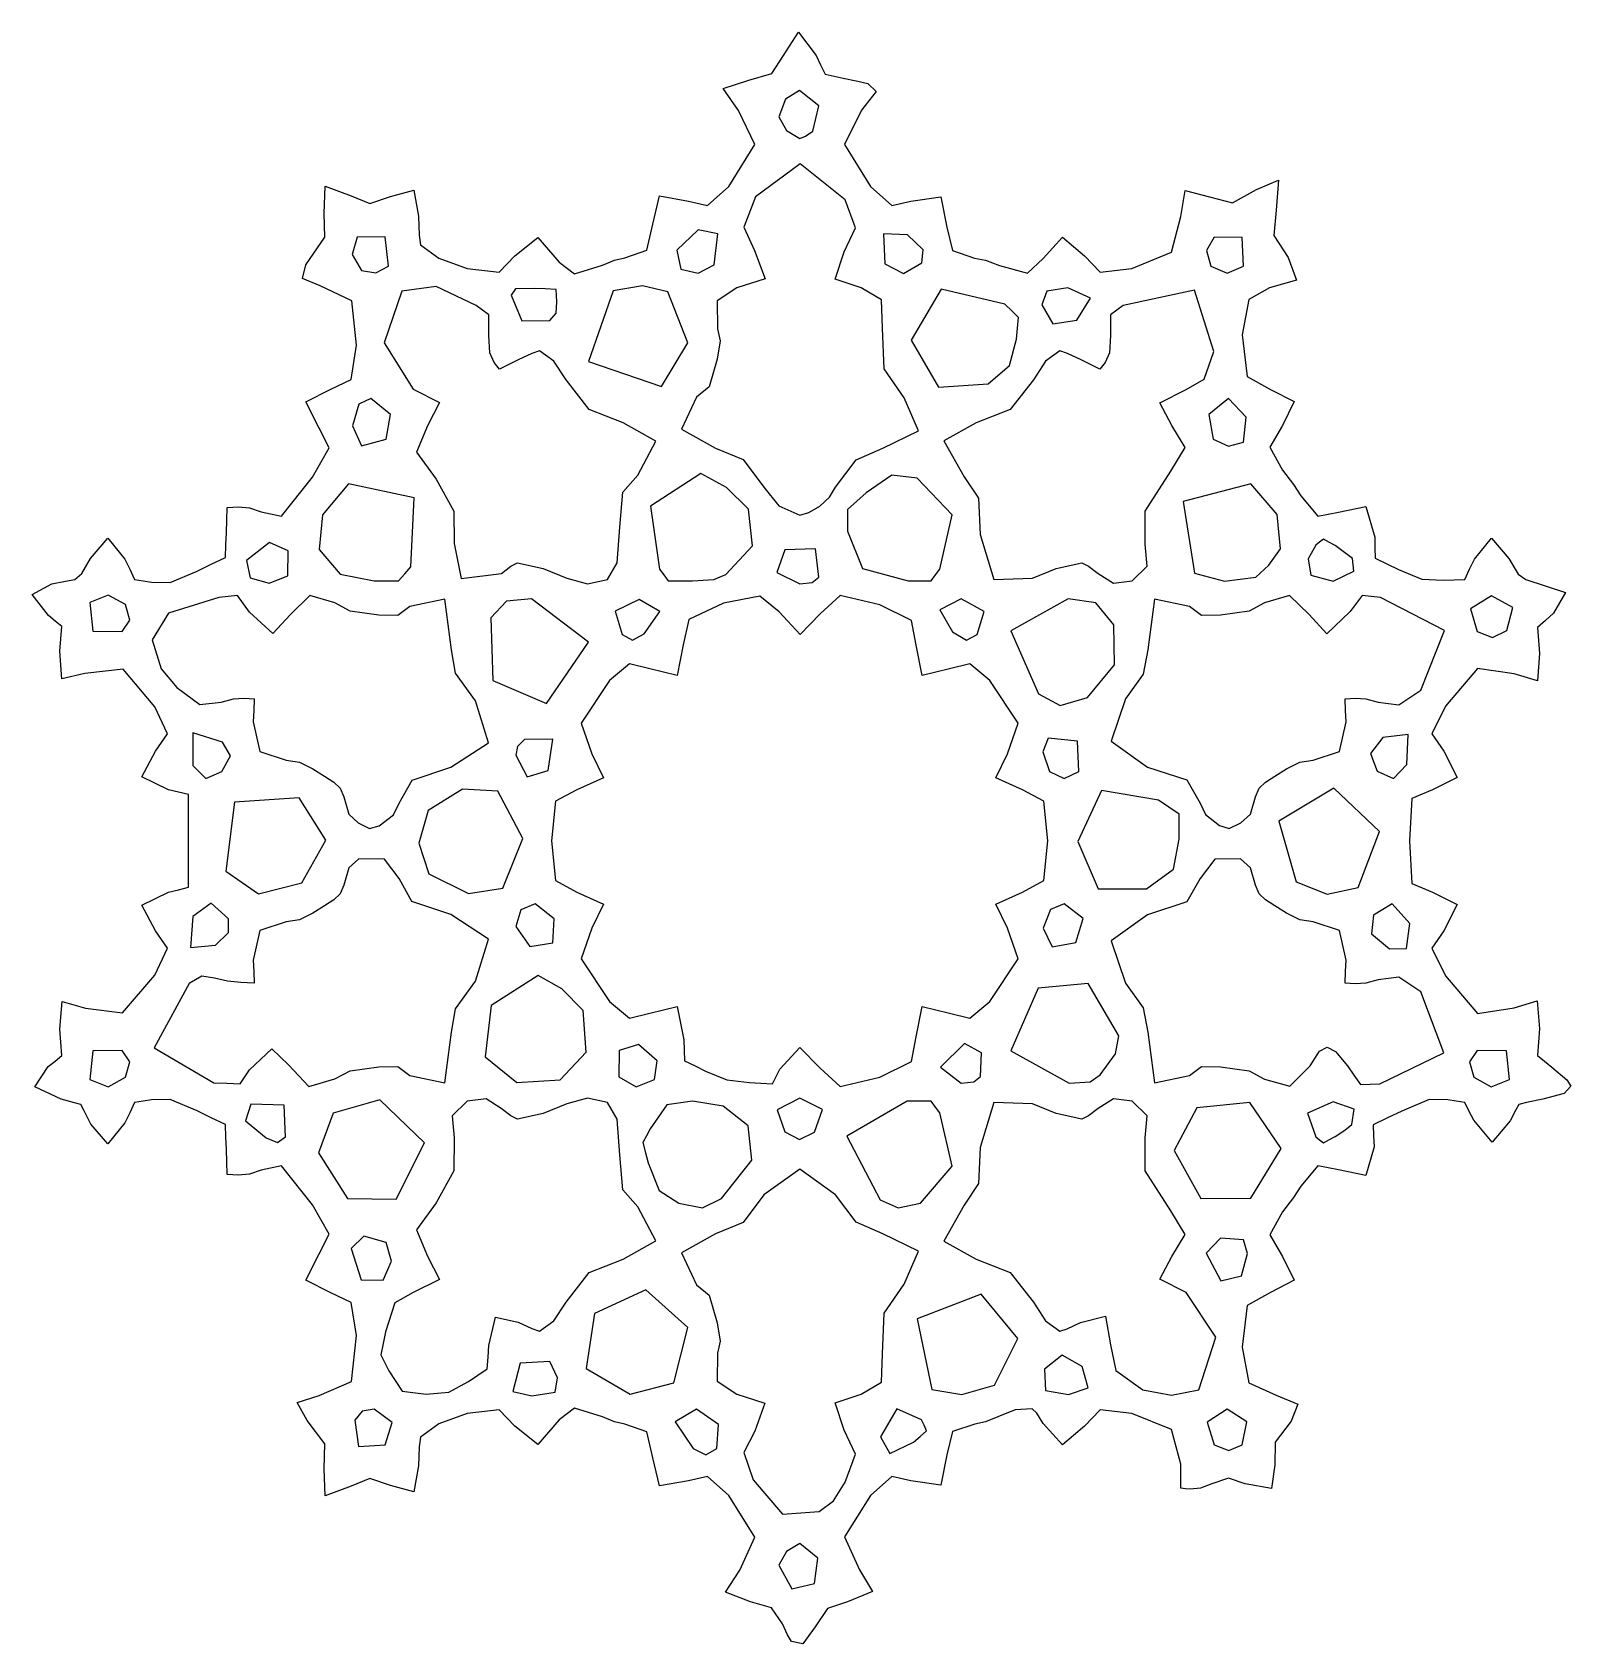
# Model space of a CAD drawing. Extents: x 0 to 412, y 0 to 431.
import ezdxf

# ---------------------------------------------------------------- set-up
doc = ezdxf.new("R2010")
doc.units = 0
doc.layers.add('Layer_1', color=7, linetype='CONTINUOUS')

msp = doc.modelspace()

# ---------------------------------------------------------------- linework, layer by layer
at = {"layer": 'Layer_1', "color": 7}
for points in [[(203.227753, 0.569096), (202.165089, 2.39876), (200.773001, 5.339288), (197.861705, 9.589304), (192.195841, 11.231), (185.576257, 13.798056), (189.395841, 19.682328), (193.358617, 28.56444), (186.451625, 39.642856), (180.712825, 44.788256), (175.683201, 43.625272), (167.845121, 42.217464), (166.080313, 49.765528), (164.512505, 56.719832), (158.589473, 58.804712), (155.833241, 59.369352), (152.585705, 60.722752), (145.134225, 63.053712), (140.995841, 59.887936), (135.341217, 53.32644), (129.190009, 58.207704), (124.934321, 62.57152), (116.448145, 61.57716), (108.779753, 58.8818), (103.960809, 55.274624), (103.561801, 52.664864), (103.395841, 47.607704), (102.154969, 40.681352), (95.888545, 42.360728), (90.349265, 44.264864), (85.352465, 42.161992), (78.396945, 39.543152), (78.134577, 46.775272), (78.330849, 53.49128), (73.583809, 59.751616), (70.876801, 64.559416), (76.832097, 66.409104), (85.432937, 70.20736), (86.773513, 82.474472), (85.330705, 91.35828), (79.933161, 93.916864), (73.189793, 97.318728), (76.727601, 104.189832), (79.502433, 109.64), (75.014617, 117.486856), (66.698129, 127.889624), (61.307753, 126.76276), (58.158809, 125.625728), (55.139625, 125.36276), (53.667729, 125.485232), (52.195841, 125.607704), (52.079257, 128.93296), (51.962673, 132.258216), (51.846081, 135.583472), (51.729497, 138.90872), (47.929745, 140.745744), (44.130001, 142.582768), (36.941826, 145.660128), (31.963169, 145.532256), (29.679505, 145.169984), (27.395841, 144.807704), (26.095653, 142.107704), (24.795465, 139.407704), (20.249805, 133.768424), (15.712545, 139.007704), (13.876699, 142.612968), (12.982393, 144.259672), (11.346762, 144.78232), (7.728593, 145.685056), (0.69311, 149.021736), (4.271617, 154.426984), (6.109505, 155.933), (7.947393, 157.439008), (7.670161, 160.941744), (7.392929, 164.444472), (8.045192, 171.862176), (14.252585, 170.03064), (24.139886, 168.790608), (32.795841, 178.942712), (36.244938, 186.107976), (32.995841, 190.807704), (29.331771, 197.611288), (36.512929, 201.12728), (39.154385, 201.767496), (41.795841, 202.407704), (41.795841, 208.607704), (41.795841, 214.807704), (41.795841, 221.007704), (41.795841, 227.207704), (39.154385, 227.84792), (36.512929, 228.488128), (29.33177, 232.00412), (32.995841, 238.807704), (36.244936, 243.507432), (32.795841, 250.672696), (24.319966, 260.761696), (14.118809, 259.633296), (7.949853, 258.180304), (7.420697, 265.632352), (7.692669, 268.897312), (7.964641, 272.162264), (6.157893, 273.64276), (4.351145, 275.123256), (0, 280.737832), (5.265193, 283.596872), (8.93867, 284.312912), (11.408457, 284.807408), (13.270593, 286.406816), (15.600993, 290.37592), (20.206261, 295.86384), (24.795465, 290.207704), (26.095653, 287.507704), (27.395841, 284.807704), (29.679505, 284.445432), (31.963169, 284.083152), (36.941826, 283.95528), (44.130001, 287.03264), (47.929745, 288.869664), (51.729497, 290.706688), (51.846081, 294.031944), (51.962673, 297.357192), (52.079257, 300.682448), (52.195841, 304.007704), (53.667729, 304.130176), (55.139625, 304.252648), (58.158801, 303.98968), (61.307753, 302.852648), (66.698129, 301.725784), (75.014617, 312.128552), (79.502441, 319.975408), (76.727601, 325.425576), (73.189793, 332.296688), (79.933161, 335.698544), (85.359417, 338.31328), (86.777025, 347.506352), (85.519953, 359.331872), (77.073281, 363.332584), (72.324593, 365.346136), (73.226465, 368.97888), (78.322161, 376.341368), (78.152873, 382.737752), (78.389953, 390.068032), (85.352465, 387.453416), (90.349265, 385.350544), (95.888545, 387.25468), (102.154969, 388.934056), (103.395841, 382.007704), (103.561801, 376.950544), (103.960809, 374.340784), (108.779753, 370.733608), (116.448145, 368.038248), (124.934321, 367.043888), (129.190009, 371.407704), (135.341225, 376.288976), (140.995841, 369.727472), (145.134225, 366.561696), (152.585705, 368.892656), (155.833241, 370.24604), (158.589473, 370.810696), (164.512505, 372.895664), (166.080313, 379.84988), (167.845121, 387.397944), (175.683201, 385.990136), (180.712825, 384.827144), (186.451625, 389.972552), (193.390681, 401.165256), (188.995841, 410.3058), (184.887113, 416.11684), (191.795841, 418.348328), (197.949889, 420.200288), (201.042737, 424.97448), (205.053265, 431.215232), (209.795841, 424.97128), (210.995841, 422.489648), (212.195841, 420.008016), (214.595841, 419.482304), (216.995841, 418.956584), (220.924657, 418.104608), (223.630097, 417.532744), (225.859249, 415.370352), (221.911265, 410.3482), (217.400881, 401.162192), (224.340057, 389.972864), (230.078857, 384.827464), (235.108481, 385.990448), (243.172945, 387.17352), (244.786513, 379.05276), (246.295985, 372.854552), (252.195841, 370.803192), (255.147921, 370.210488), (258.875281, 368.8002), (266.379185, 366.789856), (270.519961, 370.658264), (275.769017, 376.409808), (281.599937, 371.408016), (285.850809, 367.044976), (294.276601, 368.025008), (304.930561, 372.359112), (307.395841, 381.922696), (308.576081, 388.900368), (315.044913, 387.18456), (321.229873, 385.546672), (327.682089, 389.123144), (333.561617, 391.663664), (332.947049, 383.609752), (332.293449, 376.831736), (336.128713, 370.97352), (338.404953, 364.844856), (331.143249, 362.81248), (325.611825, 359.670072), (323.830681, 350.233712), (325.151521, 339.127432), (331.363169, 335.606464), (337.775577, 332.361864), (334.595841, 326.008016), (331.228305, 320.15676), (334.644961, 314.002344), (337.587729, 310.193848), (339.538537, 307.208016), (344.064993, 301.738784), (349.576465, 302.805024), (356.949201, 304.299768), (359.335065, 296.10436), (359.365465, 293.292408), (359.395865, 290.480456), (362.547649, 288.945872), (365.699433, 287.41128), (371.907945, 284.859112), (377.699433, 284.575056), (380.547673, 284.691384), (383.395921, 284.807704), (384.696105, 287.507704), (385.996289, 290.207704), (390.585497, 295.86384), (395.190769, 290.37592), (397.648273, 286.185432), (399.783305, 284.738192), (410.316945, 281.28572), (407.109905, 275.729112), (404.966897, 273.838888), (402.823889, 271.948664), (403.113753, 268.468856), (403.403625, 264.98904), (402.856169, 257.664528), (396.655721, 259.511288), (386.796201, 260.944144), (378.257345, 250.91504), (374.563729, 243.509552), (377.795921, 238.807704), (381.382521, 231.816384), (374.749625, 228.500224), (369.250401, 226.152096), (368.595921, 214.807704), (369.250401, 203.463312), (374.749625, 201.115184), (381.382521, 197.799024), (377.795921, 190.807704), (374.563729, 186.105856), (378.257345, 178.700368), (386.812609, 168.662472), (396.588297, 170.134016), (402.811369, 172.02372), (403.404497, 164.516096), (403.124433, 160.977552), (402.844369, 157.439008), (404.782257, 155.881184), (406.720145, 154.32336), (410.673185, 150.916208), (411.771417, 149.207704), (410.046665, 147.21024), (404.316817, 145.702872), (399.880401, 144.854272), (397.870433, 144.319312), (397.073809, 142.90948), (395.554569, 139.957456), (390.706953, 134.199408), (385.795921, 140.073816), (384.595921, 142.44076), (383.395921, 144.807704), (381.112257, 145.169984), (378.828593, 145.532256), (373.841513, 145.656968), (366.592553, 142.549304), (362.758201, 140.695552), (358.923849, 138.8418), (359.017217, 135.917008), (359.110593, 132.992216), (356.944705, 125.29096), (349.576585, 126.810696), (344.065121, 127.876936), (339.538657, 122.407704), (337.587849, 119.421872), (334.645081, 115.613376), (331.228393, 109.45896), (334.595961, 103.607704), (337.775705, 97.253864), (331.363289, 94.009256), (325.151641, 90.488288), (323.830801, 79.382008), (325.621033, 69.828928), (332.915249, 66.517504), (338.754657, 64.071816), (336.946033, 59.5608), (332.662721, 53.957368), (332.551145, 47.895472), (331.656705, 41.536464), (324.595961, 42.807704), (320.180937, 44.301296), (315.705217, 42.761384), (312.675729, 41.660112), (309.937081, 41.361384), (308.666497, 41.484544), (307.395921, 41.607704), (307.395921, 44.84128), (307.395921, 48.074856), (304.882569, 57.299064), (294.276681, 61.590712), (285.850889, 62.570744), (281.600017, 58.207704), (275.769097, 53.205912), (270.520041, 58.957456), (268.852305, 61.701592), (267.582441, 62.892472), (263.071865, 62.556616), (258.388241, 60.738128), (255.095361, 59.373888), (252.276769, 58.804712), (246.309529, 56.774152), (244.786593, 50.56296), (243.173025, 42.4422), (235.108561, 43.625272), (230.078937, 44.788264), (224.340137, 39.642856), (217.438033, 28.589664), (221.395921, 19.756568), (224.881785, 13.962632), (218.195921, 11.19168), (212.816497, 9.459648), (209.567913, 4.564568), (206.213329, -0.000008), (203.227753, 0.569096)], [(208.879025, 404.769504), (210.509105, 411.558992), (205.326017, 415.607704), (201.579473, 413.345472), (199.798833, 408.569504), (201.830369, 404.901608), (205.395841, 402.807704), (206.982649, 403.383984), (208.879025, 404.769504)], [(210.796449, 304.355232), (213.405281, 306.817232), (214.951001, 309.471832), (220.526353, 316.811608), (227.642753, 319.939392), (237.166217, 324.555816), (233.395841, 333.401328), (227.995729, 341.18728), (227.594857, 352.034168), (227.284185, 359.63932), (221.897889, 362.819496), (214.926025, 365.178688), (217.315985, 372.478696), (220.356385, 378.910952), (217.570553, 386.407704), (205.555273, 395.980792), (193.618073, 387.172136), (190.460633, 379.051704), (193.305401, 372.834512), (196.120929, 365.206872), (188.574417, 362.807704), (183.353257, 359.340584), (183.424777, 351.81496), (184.144569, 348.651344), (183.357097, 343.7626), (181.130609, 336.315992), (177.822857, 333.567456), (173.731905, 324.97076), (182.851753, 319.929568), (190.229345, 316.859664), (195.840633, 309.471832), (199.850217, 304.501232), (205.395801, 302.007704), (207.873209, 302.697288), (210.796449, 304.355232)], [(95.350481, 368.585712), (94.470001, 376.428448), (86.995841, 376.407728), (85.609833, 371.755712), (88.115601, 367.419976), (91.981593, 366.850704), (95.350481, 368.585712)], [(182.478945, 369.007704), (183.477793, 377.291232), (178.273169, 378.315768), (172.554529, 372.895544), (173.558113, 367.812176), (178.187449, 366.728856), (182.478945, 369.007704)], [(238.098913, 369.544864), (238.426121, 373.005648), (234.218497, 377.037792), (227.788137, 377.303352), (228.192737, 369.213712), (233.177337, 366.665064), (238.098913, 369.544864)], [(324.150481, 368.585712), (323.864217, 376.316256), (316.303729, 376.349616), (314.246361, 372.77508), (315.441201, 368.585688), (319.795841, 366.710688), (324.150481, 368.585712)], [(125.633465, 286.407704), (128.058609, 288.3852), (129.840713, 289.207704), (136.713289, 287.728568), (143.087969, 285.142104), (148.588713, 283.635664), (153.956617, 284.810184), (156.591457, 289.27748), (157.256313, 298.807704), (158.067641, 308.185728), (162.068913, 312.727576), (166.927673, 321.81748), (158.130777, 326.710288), (149.060817, 330.265136), (142.858729, 338.24612), (139.622297, 343.200728), (135.745193, 346.007704), (133.733881, 345.275816), (130.014513, 343.516168), (127.546665, 342.2704), (125.078817, 341.02464), (124.358073, 341.91472), (123.637329, 342.8048), (122.512857, 345.404432), (122.195841, 350.091312), (122.195841, 352.844488), (122.195841, 355.597672), (120.495841, 356.83676), (118.795841, 358.075856), (108.148841, 363.172016), (98.923001, 361.947328), (94.210617, 348.072016), (101.943401, 335.663744), (108.991049, 332.136168), (105.795841, 325.924944), (102.825873, 318.877608), (108.120905, 311.661248), (112.869641, 303.050944), (112.947161, 294.445712), (114.836953, 285.048048), (125.633465, 286.407704)], [(138.529521, 354.098464), (140.239777, 356.086512), (140.437401, 359.098464), (140.316617, 360.753088), (140.195841, 362.407704), (137.307801, 362.524992), (134.419761, 362.642272), (129.377393, 362.569552), (128.147521, 360.900032), (131.045337, 353.956944), (138.529521, 354.098464)], [(168.419409, 336.396712), (175.501697, 348.139856), (170.132473, 361.718592), (163.295497, 363.320528), (155.442969, 362.03052), (148.897025, 343.102032), (168.419409, 336.396712)], [(255.839217, 337.094984), (261.594265, 342.043024), (263.399641, 349.061832), (263.684369, 351.988896), (263.969097, 354.91596), (262.143481, 356.665208), (260.317865, 358.414456), (243.303633, 362.491024), (235.220961, 348.857696), (242.508593, 336.240392), (255.839217, 337.094984)], [(279.547545, 354.207704), (283.220377, 360.019688), (277.140601, 362.807704), (271.528025, 361.94412), (270.195841, 358.305768), (273.179057, 353.216184), (279.547545, 354.207704)], [(267.703713, 285.142104), (274.064921, 287.724496), (280.909009, 289.207704), (282.724993, 288.3852), (285.290497, 286.407704), (289.344185, 283.817288), (294.373465, 284.443592), (298.392161, 288.348944), (297.887297, 294.272536), (297.848577, 303.042048), (304.715977, 313.759816), (308.585889, 320.139048), (304.995817, 326.007704), (301.760001, 332.04224), (308.821505, 335.657008), (313.676673, 338.342176), (316.252857, 345.7484), (311.077033, 362.170592), (291.995817, 358.075856), (290.295817, 356.836768), (288.595817, 355.597672), (288.595817, 352.844488), (288.595817, 350.091312), (288.278801, 345.404432), (287.154329, 342.8048), (286.433585, 341.91472), (285.712841, 341.02464), (283.244993, 342.270408), (280.777145, 343.516168), (277.057777, 345.275816), (275.046465, 346.007704), (271.169369, 343.200728), (267.932929, 338.24612), (261.730833, 330.265136), (252.660881, 326.710288), (243.935961, 321.91444), (249.388273, 312.272376), (253.237961, 306.497704), (253.709161, 296.822744), (257.373265, 284.767008), (267.703713, 285.142104)], [(94.709393, 322.302448), (95.880857, 328.94528), (90.626297, 333.207704), (87.402977, 331.65552), (85.679417, 325.859944), (88.155265, 320.581632), (94.709393, 322.302448)], [(324.164649, 321.485968), (324.867249, 328.225248), (320.165385, 333.207704), (314.910825, 328.94528), (316.082289, 322.302448), (320.204289, 320.48896), (324.164649, 321.485968)], [(185.672345, 286.13464), (192.739665, 293.81768), (191.698529, 303.607704), (185.852513, 309.416472), (178.931537, 313.145704), (165.497617, 304.382976), (167.911409, 287.57512), (169.058641, 285.991416), (170.205873, 284.407704), (173.441617, 284.407704), (176.677361, 284.407704), (182.391321, 284.739064), (185.672345, 286.13464)], [(242.880273, 287.57512), (246.215305, 302.099976), (236.844793, 311.900744), (230.022585, 312.723032), (223.195841, 307.962008), (220.695841, 305.720952), (218.195841, 303.479896), (218.195841, 300.586688), (218.195841, 297.693472), (222.252713, 287.741952), (234.390825, 284.410696), (237.488313, 284.409096), (240.585809, 284.407496), (241.733041, 285.991208), (242.880273, 287.574912), (242.880273, 287.575016), (242.880273, 287.57512)], [(101.346073, 288.14104), (102.211409, 306.623648), (84.613385, 310.34004), (77.668113, 302.086536), (76.783969, 292.825664), (82.404505, 286.200272), (91.527849, 284.436056), (94.793857, 284.421896), (98.059865, 284.407736), (99.702969, 286.274408), (101.346073, 288.141072), (101.346073, 288.141056), (101.346073, 288.14104)], [(327.496849, 285.436056), (330.965169, 288.591776), (334.087681, 292.975096), (333.159465, 302.136576), (326.178297, 310.34004), (308.003425, 305.657248), (311.101593, 286.44148), (319.060249, 284.355256), (327.496849, 285.436056)], [(68.395841, 285.765696), (68.535873, 292.470752), (63.510345, 294.689712), (57.309681, 289.898088), (58.313313, 285.265912), (63.457545, 283.808312), (68.395841, 285.765696)], [(353.725657, 286.98348), (353.343881, 290.384696), (348.715705, 293.844216), (347.156649, 294.720448), (345.597601, 295.59668), (344.547161, 294.770408), (343.496721, 293.944128), (341.444137, 290.3408), (342.243753, 285.918184), (348.142673, 284.329), (353.725657, 286.98348)], [(210.550481, 285.385712), (209.615121, 292.998696), (201.457225, 292.736592), (199.263049, 286.689584), (205.395841, 283.607704), (208.773721, 283.962384), (210.550481, 285.385712)], [(24.087953, 270.865768), (26.089123, 273.895704), (24.975297, 278.047432), (20.364562, 280.59916), (15.441201, 278.629696), (16.181938, 270.964816), (24.087953, 270.865768)], [(92.848433, 218.907672), (96.678865, 221.801808), (98.195841, 224.909512), (101.650137, 231.043768), (112.004121, 234.517536), (122.099561, 241.105288), (118.644393, 252.299056), (113.321633, 259.732824), (112.200097, 265.921384), (110.411009, 279.494448), (101.026489, 277.585016), (97.874569, 275.182552), (92.799817, 275.234392), (85.109121, 276.271808), (80.946817, 278.499376), (74.285601, 280.461432), (69.084705, 275.450688), (64.365953, 270.335232), (58.152817, 276.065984), (56.523953, 278.270896), (54.895097, 280.4758), (52.420281, 280.220808), (49.945465, 279.965808), (36.505837, 275.77264), (32.142505, 268.651304), (34.541565, 260.902512), (38.690129, 255.88132), (44.816833, 251.346368), (50.596633, 251.965528), (53.864385, 252.843632), (56.761929, 253.06096), (58.078881, 252.934352), (59.395841, 252.807744), (59.284985, 249.736384), (59.174129, 246.665016), (60.954785, 238.729944), (67.934201, 236.407744), (71.509913, 235.88456), (75.058689, 234.148088), (78.182633, 232.16644), (80.726321, 230.575192), (82.425617, 228.908152), (83.386049, 226.634848), (84.698081, 221.992944), (87.232105, 219.676824), (90.295897, 218.126128), (92.848433, 218.907672)], [(226.821649, 151.59028), (235.322545, 155.785944), (236.595841, 162.38764), (238.173905, 170.533016), (245.471497, 168.769368), (250.942433, 167.3854), (256.251033, 171.838072), (263.893633, 183.31408), (260.995841, 191.524944), (257.869537, 197.880128), (265.026553, 201.13432), (270.705153, 204.194528), (271.795841, 214.807704), (270.705153, 225.42088), (265.026553, 228.481088), (257.869537, 231.73528), (260.995841, 238.090464), (263.893633, 246.301328), (256.251033, 257.777336), (250.942433, 262.230008), (245.471497, 260.84604), (238.173905, 259.082392), (236.595841, 267.227768), (235.322545, 273.829464), (226.821649, 278.025128), (216.274025, 280.486352), (210.923457, 275.593008), (205.501361, 270.02756), (199.869169, 276.162944), (194.724689, 280.346728), (185.043305, 278.451008), (175.719385, 274.037752), (174.195841, 267.284896), (172.622017, 259.085176), (165.320185, 260.84604), (159.849249, 262.230008), (154.540649, 257.777336), (146.898049, 246.301328), (149.795841, 238.090464), (152.922145, 231.73528), (145.765129, 228.481088), (140.086529, 225.42088), (138.995841, 214.807704), (140.086529, 204.194528), (145.765129, 201.13432), (152.922145, 197.880128), (149.795841, 191.524944), (146.898049, 183.31408), (154.540649, 171.838072), (159.849249, 167.3854), (165.320185, 168.769368), (172.605001, 170.507248), (174.392377, 161.607704), (174.494105, 158.807704), (174.595841, 156.007704), (177.395841, 154.620672), (180.195841, 153.23364), (185.901305, 150.936872), (191.940705, 150.151432), (195.013137, 149.997368), (198.085577, 149.843296), (199.081937, 151.809528), (200.078305, 153.775752), (205.461225, 159.577208), (210.923457, 154.0224), (216.274017, 149.129048), (226.821649, 151.59028)], [(323.460113, 219.647424), (326.073273, 221.964), (327.405633, 226.634808), (328.366065, 228.908112), (330.065361, 230.575152), (332.609049, 232.1664), (335.732993, 234.148048), (339.281769, 235.884528), (342.857481, 236.407704), (349.836897, 238.729904), (351.617553, 246.664976), (351.506697, 249.736344), (351.395841, 252.807704), (352.712793, 252.934312), (354.029753, 253.06092), (356.927297, 252.843592), (360.195057, 251.965488), (365.769057, 251.273848), (371.609985, 255.192536), (377.964545, 271.159056), (360.846209, 279.965768), (358.371401, 280.220768), (355.896585, 280.47576), (354.332305, 278.358272), (352.768025, 276.240784), (346.503265, 270.234832), (341.795841, 275.402408), (336.513673, 280.4582), (329.844865, 278.499336), (325.682561, 276.271768), (317.991865, 275.234352), (312.917113, 275.182512), (309.765193, 277.584984), (300.380809, 279.493952), (298.590993, 265.92644), (297.325593, 259.446536), (292.571913, 252.807672), (288.749001, 241.538704), (298.471017, 234.548824), (308.983121, 231.137696), (312.595841, 224.90948), (314.051913, 221.877808), (317.795841, 218.941256), (320.319209, 218.135896), (323.460113, 219.647424)], [(394.632201, 271.171344), (396.262689, 277.290152), (390.571025, 280.407704), (384.955345, 276.885784), (386.703729, 270.865768), (390.816633, 269.29384), (394.632201, 271.171344)], [(137.654889, 251.554112), (148.864633, 268.0348), (133.635569, 279.595456), (126.970473, 278.98164), (122.750817, 274.492664), (123.285041, 257.77096), (137.654889, 251.554112)], [(163.802473, 270.207704), (167.931497, 276.231512), (162.453217, 279.446984), (155.994921, 276.300144), (157.903729, 270.065768), (160.623585, 268.541216), (163.802473, 270.207704)], [(252.887953, 270.065768), (254.795465, 276.193416), (248.578625, 279.607704), (242.939353, 276.703784), (246.315873, 270.81272), (250.077993, 268.576888), (252.887953, 270.065768)], [(282.471153, 253.21384), (289.664105, 261.939296), (289.514889, 272.61508), (284.624577, 278.515), (277.234041, 279.604712), (261.892865, 271.000152), (269.359801, 254.146648), (275.128417, 251.036016), (282.471153, 253.21384)], [(50.764441, 233.407704), (53.049313, 237.553104), (50.963393, 241.238016), (42.946937, 243.742232), (42.974297, 235.007704), (46.499569, 231.542992), (50.764441, 233.407704)], [(138.082465, 233.645272), (139.348137, 242.058128), (131.719337, 241.953232), (129.905705, 240.098392), (129.395841, 237.731232), (132.498617, 231.950552), (138.082465, 233.645272)], [(280.150481, 233.385712), (279.728513, 241.560136), (271.902673, 242.312488), (270.462401, 238.640328), (272.273465, 233.407704), (276.161913, 231.538208), (280.150481, 233.385704), (280.150481, 233.385704), (280.150481, 233.385712)], [(367.891153, 235.236848), (368.278161, 243.271776), (361.443329, 242.534088), (358.152593, 238.203552), (359.935289, 233.459264), (364.327793, 231.537584), (367.891153, 235.236848)], [(125.956641, 202.15604), (131.265121, 215.515488), (124.582233, 228.162552), (115.200513, 228.708744), (105.995841, 222.9464), (103.465577, 214.233048), (106.139665, 206.047704), (116.780577, 200.76776), (125.956641, 202.15604)], [(354.897977, 202.357096), (360.579617, 217.31416), (348.322193, 228.964384), (333.606945, 220.088752), (338.316961, 203.916632), (346.585897, 200.586008), (354.897977, 202.357096)], [(72.141737, 203.65476), (78.556065, 215.024376), (71.468761, 226.393032), (54.107905, 225.240272), (51.842777, 206.715704), (60.584601, 200.690808), (72.141737, 203.65476)], [(298.205465, 202.012616), (305.410081, 207.273304), (306.995841, 215.2842), (306.995841, 218.639576), (306.995841, 221.994952), (304.199985, 223.854072), (301.404129, 225.713192), (286.172113, 228.33792), (279.809001, 214.698784), (285.295489, 201.984928), (298.205465, 202.012616)], [(81.010993, 151.165024), (85.124793, 153.35), (92.799817, 154.381056), (97.874569, 154.432896), (101.026489, 152.030424), (110.410993, 150.120992), (112.200097, 163.694056), (113.321633, 169.882616), (118.644393, 177.316384), (122.099561, 188.510152), (112.004121, 195.097904), (101.632225, 198.581768), (98.195841, 204.774264), (94.308625, 209.982352), (87.425025, 210.025792), (84.731337, 207.66292), (83.386049, 202.980648), (82.425617, 200.707344), (80.726321, 199.040304), (78.182633, 197.449056), (75.058689, 195.467408), (71.509913, 193.730928), (67.934201, 193.207752), (60.954785, 190.885552), (59.174129, 182.95048), (59.284985, 179.879112), (59.395841, 176.807752), (57.595841, 176.858232), (55.795841, 176.908712), (52.261201, 177.29088), (48.818337, 178.067984), (45.434665, 178.641728), (42.018337, 176.651248), (32.648827, 159.485344), (48.572385, 150.131608), (52.093249, 149.993504), (55.614113, 149.8554), (56.882985, 151.69964), (58.151849, 153.54388), (64.156481, 159.176536), (68.622921, 154.94464), (73.989465, 149.088952), (81.010993, 151.165024)], [(309.765193, 152.030392), (312.917113, 154.432856), (317.991865, 154.381016), (325.682561, 153.3436), (329.844865, 151.116032), (336.583425, 149.161192), (342.039969, 154.607664), (344.533665, 158.601544), (346.580633, 159.607664), (348.830809, 158.510432), (351.985265, 154.607664), (353.739313, 152.107664), (355.493369, 149.607664), (358.068985, 149.733184), (360.644609, 149.858696), (377.801705, 158.160808), (371.609985, 174.422832), (365.769057, 178.341528), (360.195057, 177.64988), (356.927297, 176.771776), (354.029753, 176.554448), (352.712793, 176.681056), (351.395841, 176.807664), (351.506697, 179.879024), (351.617553, 182.950392), (349.836897, 190.885464), (342.857481, 193.207664), (339.281769, 193.730848), (335.732993, 195.46732), (332.609049, 197.448968), (330.065361, 199.040216), (328.366065, 200.707256), (327.405633, 202.98056), (326.060345, 207.662824), (323.366657, 210.025704), (316.483065, 209.982264), (312.595841, 204.774176), (309.001425, 198.487544), (298.471017, 195.066496), (288.749001, 188.076608), (292.571913, 176.807648), (297.325593, 170.168784), (298.590993, 163.68888), (300.380801, 150.121368), (309.765193, 152.030392)], [(49.045169, 186.953856), (52.547841, 190.315816), (52.487441, 193.974856), (47.892689, 198.145344), (42.974321, 194.607704), (42.363097, 186.291024), (49.045169, 186.953856)], [(139.347217, 187.553976), (139.731993, 193.995296), (134.622761, 198.007704), (130.782225, 196.384448), (129.395841, 191.88776), (133.195569, 186.609896), (139.347217, 187.553976)], [(279.287953, 187.665768), (281.231361, 194.068344), (276.168921, 198.007704), (272.516833, 196.497232), (270.583849, 191.50292), (272.973089, 186.45888), (279.287953, 187.665768)], [(367.848433, 186.035848), (368.741273, 192.718672), (363.974409, 198.007704), (358.984681, 194.970856), (358.428345, 189.988912), (363.280833, 185.960664), (367.848433, 186.035848)], [(141.307953, 150.896944), (148.275985, 158.261336), (147.408321, 169.407264), (141.757985, 175.286216), (135.381537, 178.807704), (122.853129, 170.809728), (121.260945, 157.061), (129.684089, 150.195952), (141.307953, 150.896944)], [(285.800177, 152.207704), (289.934297, 157.821104), (290.785673, 162.661), (282.601001, 176.695816), (269.257689, 175.38552), (261.919281, 158.616888), (277.563465, 150.039016), (283.105473, 150.348296), (285.800177, 152.207704)], [(166.550481, 150.985712), (167.287777, 155.976808), (162.295937, 160.389344), (157.058929, 158.72668), (156.968369, 151.660824), (161.607401, 149.009704), (166.550481, 150.985712)], [(253.750481, 151.785712), (254.089193, 158.15056), (249.544785, 160.644696), (243.048857, 154.25356), (248.578625, 150.007704), (251.971305, 150.361704), (253.750481, 151.785712)], [(24.975297, 151.567976), (26.089123, 155.719704), (24.087953, 158.74964), (16.181937, 158.650592), (15.441201, 150.985712), (20.364562, 149.016248), (24.975297, 151.567976)], [(395.350481, 150.985712), (394.609745, 158.650592), (386.703729, 158.74964), (384.702553, 155.719704), (385.816385, 151.567976), (390.427121, 149.016248), (395.350481, 150.985712)], [(67.795841, 135.607704), (67.451369, 144.133024), (58.551217, 144.365776), (57.085041, 139.901632), (62.595841, 135.337008), (65.648577, 134.147456), (67.795841, 135.607704)], [(97.426329, 119.007704), (104.972857, 134.06136), (92.994025, 145.582176), (80.534921, 142.01956), (76.640049, 131.394568), (84.351601, 119.123352), (97.426329, 119.007704)], [(116.723281, 70.207704), (119.259561, 71.907704), (121.795841, 73.607704), (121.995841, 76.694888), (122.195841, 79.782072), (123.952281, 87.424832), (130.066761, 86.072864), (133.749225, 84.331848), (135.745193, 83.607704), (139.622289, 86.41468), (142.858729, 91.369288), (149.060825, 99.350272), (158.130777, 102.90512), (166.927673, 107.797928), (162.068913, 116.887832), (158.067641, 121.42968), (157.256313, 130.807704), (156.591457, 140.337928), (153.956617, 144.805224), (148.588713, 145.979752), (143.087969, 144.473304), (136.726761, 141.890912), (129.882673, 140.407704), (128.066689, 141.230208), (125.501185, 143.207704), (121.447497, 145.79812), (116.418217, 145.171816), (112.399521, 141.266464), (112.904385, 135.342872), (112.864945, 126.507504), (108.120929, 117.95416), (102.825897, 110.7378), (105.795865, 103.690464), (108.991073, 97.47924), (101.943425, 93.951664), (97.091585, 91.214104), (94.566969, 83.436552), (93.935953, 80.385264), (93.304929, 77.333968), (94.375097, 75.2024), (95.445257, 73.070832), (99.032177, 67.55932), (105.421265, 66.807704), (111.490137, 67.27972), (116.723281, 70.207704)], [(184.488657, 119.134984), (192.637505, 129.3946), (191.611281, 138.624696), (184.934369, 143.829352), (176.709761, 145.207704), (169.801673, 144.199296), (165.383729, 137.749728), (164.412017, 135.918024), (163.440297, 134.08632), (164.148993, 131.366664), (164.857689, 128.647008), (167.825209, 121.286616), (173.042201, 117.923256), (179.349505, 116.632512), (184.488657, 119.134984)], [(209.334457, 136.878816), (211.527313, 142.919008), (205.448433, 146.007704), (199.353953, 142.912008), (201.383801, 136.9406), (205.380897, 134.925936), (209.334457, 136.87884), (209.334457, 136.878832), (209.334457, 136.878816)], [(237.749481, 117.923256), (246.219689, 127.794856), (242.880273, 142.040288), (241.733041, 143.623992), (240.585809, 145.207704), (237.360385, 145.207704), (234.134961, 145.207704), (217.973937, 135.798552), (226.932993, 118.75248), (231.785577, 116.60864), (237.749481, 117.923256)], [(312.204241, 67.981664), (316.742409, 82.000464), (308.821529, 93.9584), (301.760025, 97.573168), (304.995841, 103.607704), (308.585921, 109.47636), (304.716001, 115.855592), (297.848601, 126.57336), (297.887321, 135.342872), (298.392185, 141.266464), (294.373489, 145.171816), (289.344209, 145.79812), (285.290521, 143.207704), (282.725017, 141.230208), (280.909033, 140.407704), (274.064945, 141.890912), (267.703737, 144.473304), (257.373313, 144.8484), (253.709209, 132.792664), (253.238009, 123.117704), (249.388321, 117.343032), (243.936009, 107.700968), (252.660929, 102.90512), (261.730889, 99.350272), (267.932977, 91.369288), (271.169409, 86.41468), (275.046513, 83.607704), (277.004569, 84.312704), (280.595865, 86.007704), (287.228121, 87.63548), (288.595865, 79.984664), (290.037553, 73.078616), (297.270193, 67.987216), (304.938057, 66.561392), (312.204265, 67.981616), (312.204265, 67.98164), (312.204241, 67.981664)], [(326.178297, 119.275368), (334.282233, 132.553968), (325.868825, 144.830352), (311.734545, 143.442832), (305.595425, 131.990888), (312.795113, 119.180328), (326.178297, 119.275368)], [(353.160737, 138.989912), (353.788529, 143.064208), (348.202369, 145.052928), (341.344065, 141.997856), (343.496721, 135.67128), (344.547161, 134.845), (345.597601, 134.018728), (347.156649, 134.89496), (348.715705, 135.771192), (351.307649, 137.439584), (353.160737, 138.989912)], [(210.595841, 35.426392), (214.405673, 38.2418), (217.570553, 43.207704), (220.356393, 50.704456), (217.315985, 57.136712), (214.926025, 64.43672), (221.897889, 66.795912), (227.284185, 69.976088), (227.594857, 77.58124), (227.995729, 88.428128), (233.395841, 96.21408), (237.166217, 105.059584), (227.642753, 109.676016), (220.526353, 112.8038), (214.951001, 120.143576), (205.395841, 126.982176), (195.840681, 120.143576), (190.229393, 112.755744), (182.851801, 109.68584), (173.731953, 104.644648), (177.822905, 96.047952), (181.130665, 93.299416), (183.357145, 85.852808), (184.144617, 80.964064), (183.424825, 77.800448), (183.353305, 70.274824), (188.574465, 66.807704), (196.112993, 64.42236), (193.395889, 56.90068), (190.411209, 51.142416), (192.942201, 43.831984), (200.802329, 34.6898), (210.595889, 35.426392), (210.595889, 35.426392), (210.595841, 35.426392)], [(93.896129, 97.320816), (96.118737, 102.366632), (94.689465, 107.330096), (88.718673, 109.050688), (85.400305, 105.77956), (88.055009, 97.399256), (93.896129, 97.320816)], [(323.662137, 98.433728), (325.218825, 104.387376), (324.164649, 108.12944), (317.988721, 108.490008), (314.213409, 104.54964), (318.110849, 97.14336), (323.662137, 98.433728)], [(171.726617, 69.776664), (175.453753, 84.659496), (164.195841, 94.71264), (150.480385, 88.349072), (148.213809, 73.69256), (159.996681, 66.781832), (171.726617, 69.776664)], [(257.583401, 69.233224), (263.796649, 81.706104), (253.941121, 93.568832), (236.886145, 86.989128), (240.785953, 68.044584), (248.807065, 66.693464), (257.583401, 69.233224)], [(139.995841, 67.359912), (140.617497, 71.187088), (138.487953, 75.54964), (130.560849, 75.113344), (128.642425, 67.520656), (133.672641, 66.345768), (139.995841, 67.359912)], [(282.614169, 68.46544), (281.021809, 74.155744), (275.654225, 77.207704), (270.885993, 73.504872), (271.155841, 67.767704), (277.324761, 66.722392), (282.614169, 68.46544)], [(94.487953, 53.265768), (96.343961, 59.206624), (91.550481, 62.795456), (88.274489, 62.210448), (86.315601, 59.860296), (87.284617, 52.825168), (94.487953, 53.265768)], [(183.226145, 52.280808), (183.640225, 58.649952), (177.762353, 62.807704), (172.035633, 59.415232), (176.895785, 52.28888), (180.245401, 50.588848), (183.226145, 52.280808)], [(235.887177, 53.91112), (237.635737, 55.462832), (239.384297, 57.014536), (238.693657, 58.462832), (238.003009, 59.91112), (231.362777, 62.891488), (226.995841, 55.407432), (229.501185, 50.88896), (235.887177, 53.91112)], [(323.795841, 53.207688), (325.073065, 59.363784), (319.795841, 62.807688), (314.423745, 59.2834), (316.303729, 53.265752), (320.276433, 51.68064), (323.795841, 53.207672), (323.795841, 53.20768), (323.795841, 53.207688)], [(209.337777, 16.115592), (210.230409, 22.936304), (205.395841, 26.807704), (201.830289, 24.7138), (199.798833, 21.045904), (203.310393, 14.71908), (209.337777, 16.115592)]]:
    msp.add_lwpolyline(points, dxfattribs=at)

doc.saveas('drawing.dxf')
